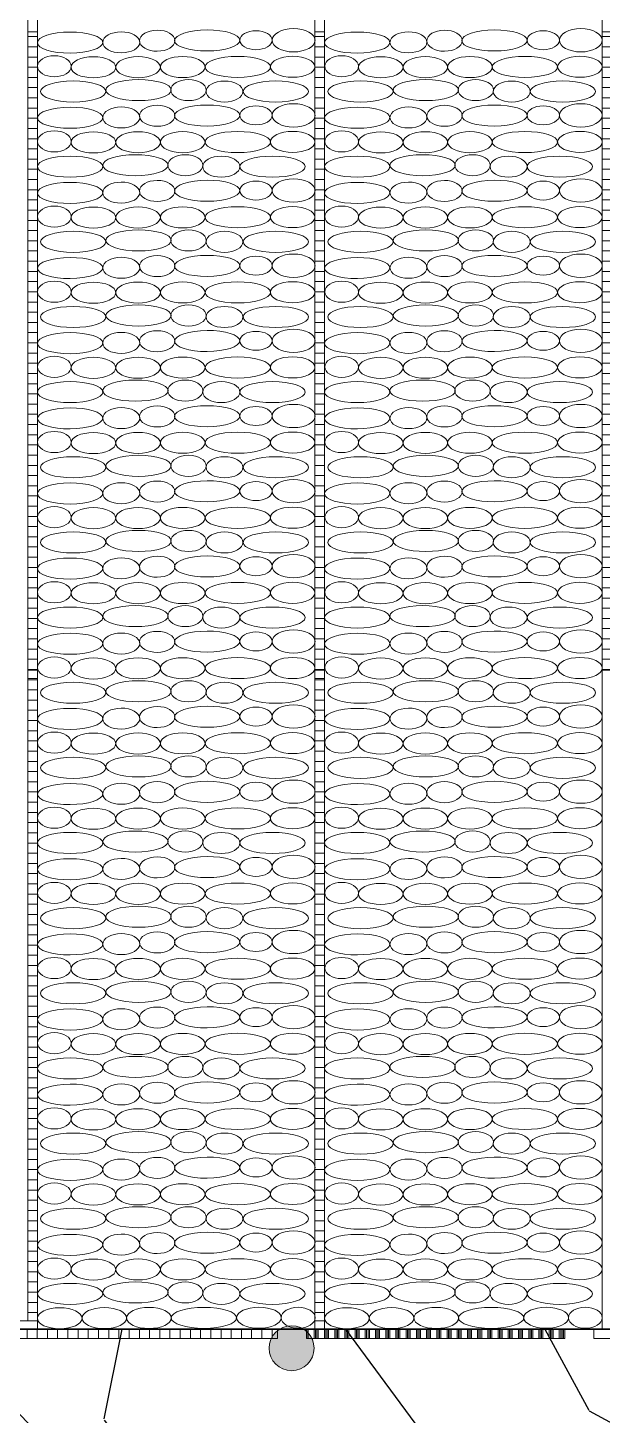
# Model space of a CAD drawing. Header units: inches. Extents: x 523 to 1492, y 69 to 539.
# Drawn here: x 619.28 to 622.85, y 434.66 to 443.29 of the extents above; entities that cross this region are included whole.
import ezdxf

# ---------------------------------------------------------------- set-up
doc = ezdxf.new("R2010")
doc.units = ezdxf.units.IN
doc.header["$MEASUREMENT"] = 0
pattern_1 = [(0, (26.79356, 0.01436), (1e-16, 0.3175), [])]
pattern_2 = [(0, (35.7254, 0.01436), (1e-16, 0.3175), [])]

# ---------------------------------------------------------------- blocks, each defined once
blk = doc.blocks.new('S - 140')
at = {"linetype": 'ByBlock', "lineweight": 15}
h = blk.add_hatch(color=7, dxfattribs=at)
edge = h.paths.add_edge_path()
edge.add_arc((1417, -1396.7), 70, 0, 360)
at = {"color": 7, "linetype": 'ByBlock', "lineweight": 15}
blk.add_circle((1417, -1396.7), 70, dxfattribs=at)
blk = doc.blocks.new('Бут.полосы')
at = {"linetype": 'ByBlock', "lineweight": 15}
h = blk.add_hatch(dxfattribs=at)
h.set_pattern_fill('ANSI31', color=22, scale=0.1, angle=315, style=0)
h.set_pattern_definition(pattern_1)
h.paths.add_polyline_path([(1982.056, -4735.691), (1981.756, -4735.691), (1981.756, -4755.546), (1982.056, -4755.546)])
h = blk.add_hatch(dxfattribs=at)
h.set_pattern_fill('ANSI31', color=22, scale=0.1, angle=315, style=0)
h.set_pattern_definition(pattern_2)
h.paths.add_polyline_path([(1990.988, -4735.691), (1990.688, -4735.691), (1990.688, -4755.546), (1990.988, -4755.546)])
h = blk.add_hatch(dxfattribs=at)
h.set_pattern_fill('ANSI31', color=22, scale=0.1, angle=315, style=0)
h.set_pattern_definition([(0, (44.6572, 0.01436), (1e-16, 0.3175), [])])
h.paths.add_polyline_path([(1999.92, -4735.691), (1999.62, -4735.691), (1999.62, -4755.546), (1999.92, -4755.546)])
h = blk.add_hatch(dxfattribs=at)
h.set_pattern_fill('ANSI31', color=22, scale=0.1, angle=315, style=0)
h.set_pattern_definition(pattern_1)
h.paths.add_polyline_path([(1982.056, -4755.806), (1981.756, -4755.806), (1981.756, -4775.784), (1982.056, -4775.784)])
h = blk.add_hatch(dxfattribs=at)
h.set_pattern_fill('ANSI31', color=22, scale=0.1, angle=315, style=0)
h.set_pattern_definition(pattern_2)
h.paths.add_polyline_path([(1990.988, -4755.806), (1990.688, -4755.806), (1990.688, -4775.784), (1990.988, -4775.784)])
h = blk.add_hatch(dxfattribs=at)
h.set_pattern_fill('ANSI31', color=22, scale=0.1, angle=45, style=0)
h.set_pattern_definition([(90, (26.79356, 0.01436), (-0.3175, 6e-17), [])])
h.paths.add_polyline_path([(1989.521, -4776.327), (1989.521, -4776.027), (1981.494, -4776.027), (1981.494, -4776.327)])
h = blk.add_hatch(dxfattribs=at)
h.set_pattern_fill('ANSI31', color=22, scale=0.1, angle=45, style=0)
h.set_pattern_definition([(90, (35.7254, 0.01436), (-0.3175, 6e-17), [])])
h.paths.add_polyline_path([(1998.453, -4776.327), (1998.453, -4776.027), (1990.426, -4776.027), (1990.426, -4776.327)])
h = blk.add_hatch(dxfattribs=at)
h.set_pattern_fill('ANSI31', color=22, scale=0.1, angle=45, style=0)
h.set_pattern_definition([(90, (44.6572, 0.01108), (-0.3175, 6e-17), [])])
h.paths.add_polyline_path([(1998.453, -4776.327), (1998.453, -4776.027), (1990.426, -4776.027), (1990.426, -4776.327)])
h = blk.add_hatch(dxfattribs=at)
h.set_pattern_fill('ANSI31', color=22, scale=0.1, angle=45, style=0)
h.set_pattern_definition([(90, (53.58904, 0.0078), (-0.3175, 6e-17), [])])
h.paths.add_polyline_path([(1998.453, -4776.327), (1998.453, -4776.027), (1990.426, -4776.027), (1990.426, -4776.327)])
h = blk.add_hatch(dxfattribs=at)
h.set_pattern_fill('ANSI31', color=22, scale=0.1, angle=45, style=0)
h.set_pattern_definition([(90, (62.52087, 0.01436), (-0.3175, 6e-17), [])])
h.paths.add_polyline_path([(1998.453, -4776.327), (1998.453, -4776.027), (1990.426, -4776.027), (1990.426, -4776.327)])
at = {"color": 7, "linetype": 'ByBlock', "lineweight": 15}
for points in [[(1973.124, -4775.784), (1981.756, -4775.784), (1981.756, -4691.934), (1973.124, -4691.934)], [(1982.056, -4776.027), (1990.688, -4776.027), (1990.688, -4691.934), (1982.056, -4691.934)], [(1990.988, -4776.027), (1999.62, -4776.027), (1999.62, -4691.934), (1990.988, -4691.934)]]:
    blk.add_lwpolyline(points, close=True, dxfattribs=at)
at = {"color": 22, "linetype": 'ByBlock', "lineweight": 15}
for points in [[(1982.056, -4735.691), (1981.756, -4735.691), (1981.756, -4755.546), (1982.056, -4755.546)], [(1990.988, -4735.691), (1990.688, -4735.691), (1990.688, -4755.546), (1990.988, -4755.546)], [(1999.92, -4735.691), (1999.62, -4735.691), (1999.62, -4755.546), (1999.92, -4755.546)], [(1982.056, -4755.806), (1981.756, -4755.806), (1981.756, -4775.784), (1982.056, -4775.784)], [(1990.988, -4755.806), (1990.688, -4755.806), (1990.688, -4775.784), (1990.988, -4775.784)], [(1989.521, -4776.327), (1989.521, -4776.027), (1981.494, -4776.027), (1981.494, -4776.327)], [(1998.453, -4776.327), (1998.453, -4776.027), (1990.426, -4776.027), (1990.426, -4776.327)], [(2007.385, -4776.327), (2007.385, -4776.027), (1999.358, -4776.027), (1999.358, -4776.327)]]:
    blk.add_lwpolyline(points, close=True, dxfattribs=at)
at = {"color": 253, "linetype": 'ByBlock', "lineweight": 15, "extrusion": (0, 0, -1)}
for centre, major_axis, ratio in [((1983.072, -4736.021), (-1.016, -0.005), 0.322367), ((1985.782, -4735.962), (-0.549, -0.003), 0.596748), ((1987.334, -4735.954), (-1.016, -0.005), 0.322367), ((1992.004, -4736.021), (-1.016, -0.005), 0.322367), ((1994.714, -4735.962), (-0.549, -0.003), 0.596748), ((1996.266, -4735.954), (-1.016, -0.005), 0.322367), ((1987.874, -4737.543), (-0.575, 0), 0.569135), ((1996.806, -4737.543), (-0.575, 0), 0.569135), ((1983.072, -4738.358), (-1.016, -0.005), 0.322367), ((1985.782, -4738.298), (-0.549, -0.003), 0.596748), ((1987.334, -4738.29), (-1.016, -0.005), 0.322367), ((1992.004, -4738.358), (-1.016, -0.005), 0.322367), ((1994.714, -4738.298), (-0.549, -0.003), 0.596748), ((1996.266, -4738.29), (-1.016, -0.005), 0.322367), ((1987.775, -4739.88), (-0.575, 0), 0.569135), ((1996.707, -4739.88), (-0.575, 0), 0.569135), ((1983.072, -4740.697), (-1.016, -0.005), 0.322367), ((1985.782, -4740.637), (-0.549, -0.003), 0.596748), ((1987.334, -4740.629), (-1.016, -0.005), 0.322367), ((1992.004, -4740.697), (-1.016, -0.005), 0.322367), ((1994.714, -4740.637), (-0.549, -0.003), 0.596748), ((1996.266, -4740.629), (-1.016, -0.005), 0.322367), ((1987.874, -4742.219), (-0.575, 0), 0.569135), ((1996.806, -4742.219), (-0.575, 0), 0.569135), ((1985.782, -4742.974), (-0.549, -0.003), 0.596748), ((1987.334, -4742.966), (-1.016, -0.005), 0.322367), ((1994.714, -4742.974), (-0.549, -0.003), 0.596748), ((1996.266, -4742.966), (-1.016, -0.005), 0.322367), ((1983.072, -4743.033), (-1.016, -0.005), 0.322367), ((1992.004, -4743.033), (-1.016, -0.005), 0.322367), ((1987.874, -4744.556), (-0.575, 0), 0.569135), ((1996.806, -4744.556), (-0.575, 0), 0.569135), ((1983.072, -4745.37), (-1.016, -0.005), 0.322367), ((1985.782, -4745.311), (-0.549, -0.003), 0.596748), ((1987.334, -4745.303), (-1.016, -0.005), 0.322367), ((1992.004, -4745.37), (-1.016, -0.005), 0.322367), ((1994.714, -4745.311), (-0.549, -0.003), 0.596748), ((1996.266, -4745.303), (-1.016, -0.005), 0.322367), ((1987.775, -4746.892), (-0.575, 0), 0.569135), ((1996.707, -4746.892), (-0.575, 0), 0.569135), ((1983.072, -4747.709), (-1.016, -0.005), 0.322367), ((1985.782, -4747.65), (-0.549, -0.003), 0.596748), ((1987.334, -4747.642), (-1.016, -0.005), 0.322367), ((1992.004, -4747.709), (-1.016, -0.005), 0.322367), ((1994.714, -4747.65), (-0.549, -0.003), 0.596748), ((1996.266, -4747.642), (-1.016, -0.005), 0.322367), ((1987.874, -4749.231), (-0.575, 0), 0.569135), ((1996.806, -4749.231), (-0.575, 0), 0.569135), ((1983.072, -4750.046), (-1.016, -0.005), 0.322367), ((1985.782, -4749.986), (-0.549, -0.003), 0.596748), ((1987.334, -4749.978), (-1.016, -0.005), 0.322367), ((1992.004, -4750.046), (-1.016, -0.005), 0.322367), ((1994.714, -4749.986), (-0.549, -0.003), 0.596748), ((1996.266, -4749.978), (-1.016, -0.005), 0.322367), ((1987.874, -4751.568), (-0.575, 0), 0.569135), ((1996.806, -4751.568), (-0.575, 0), 0.569135), ((1983.072, -4752.382), (-1.016, -0.005), 0.322367), ((1985.782, -4752.323), (-0.549, -0.003), 0.596748), ((1987.334, -4752.315), (-1.016, -0.005), 0.322367), ((1992.004, -4752.382), (-1.016, -0.005), 0.322367), ((1994.714, -4752.323), (-0.549, -0.003), 0.596748), ((1996.266, -4752.315), (-1.016, -0.005), 0.322367), ((1987.775, -4753.905), (-0.575, 0), 0.569135), ((1996.707, -4753.905), (-0.575, 0), 0.569135), ((1983.072, -4754.721), (-1.016, -0.005), 0.322367), ((1985.782, -4754.662), (-0.549, -0.003), 0.596748), ((1987.334, -4754.654), (-1.016, -0.005), 0.322367), ((1992.004, -4754.721), (-1.016, -0.005), 0.322367), ((1994.714, -4754.662), (-0.549, -0.003), 0.596748), ((1996.266, -4754.654), (-1.016, -0.005), 0.322367), ((1987.874, -4756.244), (-0.575, 0), 0.569135), ((1996.806, -4756.244), (-0.575, 0), 0.569135), ((1983.072, -4757.058), (-1.016, -0.005), 0.322367), ((1985.782, -4756.999), (-0.549, -0.003), 0.596748), ((1987.334, -4756.991), (-1.016, -0.005), 0.322367), ((1992.004, -4757.058), (-1.016, -0.005), 0.322367), ((1994.714, -4756.999), (-0.549, -0.003), 0.596748), ((1996.266, -4756.991), (-1.016, -0.005), 0.322367), ((1987.874, -4758.58), (-0.575, 0), 0.569135), ((1996.806, -4758.58), (-0.575, 0), 0.569135), ((1985.782, -4759.336), (-0.549, -0.003), 0.596748), ((1987.334, -4759.327), (-1.016, -0.005), 0.322367), ((1994.714, -4759.336), (-0.549, -0.003), 0.596748), ((1996.266, -4759.327), (-1.016, -0.005), 0.322367), ((1983.072, -4759.395), (-1.016, -0.005), 0.322367), ((1992.004, -4759.395), (-1.016, -0.005), 0.322367), ((1987.775, -4760.917), (-0.575, 0), 0.569135), ((1996.707, -4760.917), (-0.575, 0), 0.569135), ((1983.072, -4761.734), (-1.016, -0.005), 0.322367), ((1985.782, -4761.675), (-0.549, -0.003), 0.596748), ((1987.334, -4761.667), (-1.016, -0.005), 0.322367), ((1992.004, -4761.734), (-1.016, -0.005), 0.322367), ((1994.714, -4761.675), (-0.549, -0.003), 0.596748), ((1996.266, -4761.667), (-1.016, -0.005), 0.322367), ((1987.874, -4763.256), (-0.575, 0), 0.569135), ((1996.806, -4763.256), (-0.575, 0), 0.569135), ((1983.072, -4764.071), (-1.016, -0.005), 0.322367), ((1985.782, -4764.011), (-0.549, -0.003), 0.596748), ((1987.334, -4764.003), (-1.016, -0.005), 0.322367), ((1992.004, -4764.071), (-1.016, -0.005), 0.322367), ((1994.714, -4764.011), (-0.549, -0.003), 0.596748), ((1996.266, -4764.003), (-1.016, -0.005), 0.322367), ((1987.874, -4765.593), (-0.575, 0), 0.569135), ((1996.806, -4765.593), (-0.575, 0), 0.569135), ((1983.072, -4766.407), (-1.016, -0.005), 0.322367), ((1985.782, -4766.348), (-0.549, -0.003), 0.596748), ((1987.334, -4766.34), (-1.016, -0.005), 0.322367), ((1992.004, -4766.407), (-1.016, -0.005), 0.322367), ((1994.714, -4766.348), (-0.549, -0.003), 0.596748), ((1996.266, -4766.34), (-1.016, -0.005), 0.322367), ((1987.775, -4767.929), (-0.575, 0), 0.569135), ((1996.707, -4767.929), (-0.575, 0), 0.569135), ((1983.072, -4768.746), (-1.016, -0.005), 0.322367), ((1985.782, -4768.687), (-0.549, -0.003), 0.596748), ((1987.334, -4768.679), (-1.016, -0.005), 0.322367), ((1992.004, -4768.746), (-1.016, -0.005), 0.322367), ((1994.714, -4768.687), (-0.549, -0.003), 0.596748), ((1996.266, -4768.679), (-1.016, -0.005), 0.322367), ((1987.874, -4770.269), (-0.575, 0), 0.569135), ((1996.806, -4770.269), (-0.575, 0), 0.569135), ((1985.782, -4771.024), (-0.549, -0.003), 0.596748), ((1987.334, -4771.016), (-1.016, -0.005), 0.322367), ((1994.714, -4771.024), (-0.549, -0.003), 0.596748), ((1996.266, -4771.016), (-1.016, -0.005), 0.322367), ((1983.072, -4771.083), (-1.016, -0.005), 0.322367), ((1992.004, -4771.083), (-1.016, -0.005), 0.322367), ((1987.874, -4772.605), (-0.575, 0), 0.569135), ((1996.806, -4772.605), (-0.575, 0), 0.569135), ((1983.072, -4773.42), (-1.016, -0.005), 0.322367), ((1985.782, -4773.36), (-0.549, -0.003), 0.596748), ((1987.334, -4773.352), (-1.016, -0.005), 0.322367), ((1992.004, -4773.42), (-1.016, -0.005), 0.322367), ((1994.714, -4773.36), (-0.549, -0.003), 0.596748), ((1996.266, -4773.352), (-1.016, -0.005), 0.322367), ((1987.775, -4774.942), (-0.575, 0), 0.569135), ((1996.707, -4774.942), (-0.575, 0), 0.569135)]:
    blk.add_ellipse(centre, major_axis=major_axis, ratio=ratio, dxfattribs=at)
at = {"color": 253, "linetype": 'ByBlock', "lineweight": 15}
for centre, major_axis, ratio in [((1984.664, -4736.013), (0.575, 0.003), 0.569135), ((1988.853, -4735.948), (-0.502, 0), 0.586261), ((1990.022, -4735.948), (-0.667, 0), 0.543772), ((1993.595, -4736.013), (0.575, 0.003), 0.569135), ((1997.784, -4735.948), (-0.502, 0), 0.586261), ((1998.953, -4735.948), (-0.667, 0), 0.543772), ((1982.584, -4736.757), (-0.525, 0), 0.625314), ((1983.799, -4736.789), (0.694, 0), 0.47197), ((1985.187, -4736.785), (0.694, 0), 0.47197), ((1986.575, -4736.781), (0.694, 0), 0.47197), ((1988.285, -4736.778), (1.016, 0), 0.322367), ((1989.994, -4736.774), (0.694, 0), 0.47197), ((1991.516, -4736.757), (-0.525, 0), 0.625314), ((1992.731, -4736.789), (0.694, 0), 0.47197), ((1994.119, -4736.785), (0.694, 0), 0.47197), ((1995.507, -4736.781), (0.694, 0), 0.47197), ((1997.216, -4736.778), (1.016, 0), 0.322367), ((1998.926, -4736.774), (0.694, 0), 0.47197), ((1983.171, -4737.543), (1.016, 0), 0.322367), ((1985.203, -4737.498), (1.016, 0), 0.322367), ((1986.755, -4737.498), (0.549, 0), 0.596748), ((1989.466, -4737.543), (1.016, 0), 0.322367), ((1992.103, -4737.543), (1.016, 0), 0.322367), ((1994.135, -4737.498), (1.016, 0), 0.322367), ((1995.687, -4737.498), (0.549, 0), 0.596748), ((1998.397, -4737.543), (1.016, 0), 0.322367), ((1984.664, -4738.349), (0.575, 0.003), 0.569135), ((1988.853, -4738.284), (-0.502, 0), 0.586261), ((1990.022, -4738.284), (-0.667, 0), 0.543772), ((1993.595, -4738.349), (0.575, 0.003), 0.569135), ((1997.784, -4738.284), (-0.502, 0), 0.586261), ((1998.953, -4738.284), (-0.667, 0), 0.543772), ((1982.584, -4739.094), (-0.525, 0), 0.625314), ((1991.516, -4739.094), (-0.525, 0), 0.625314), ((1983.799, -4739.125), (0.694, 0), 0.47197), ((1985.187, -4739.121), (0.694, 0), 0.47197), ((1986.575, -4739.118), (0.694, 0), 0.47197), ((1988.285, -4739.114), (1.016, 0), 0.322367), ((1989.994, -4739.111), (0.694, 0), 0.47197), ((1992.731, -4739.125), (0.694, 0), 0.47197), ((1994.119, -4739.121), (0.694, 0), 0.47197), ((1995.507, -4739.118), (0.694, 0), 0.47197), ((1997.216, -4739.114), (1.016, 0), 0.322367), ((1998.926, -4739.111), (0.694, 0), 0.47197), ((1983.072, -4739.88), (1.016, 0), 0.322367), ((1985.104, -4739.835), (1.016, 0), 0.322367), ((1986.656, -4739.835), (0.549, 0), 0.596748), ((1989.367, -4739.88), (1.016, 0), 0.322367), ((1992.004, -4739.88), (1.016, 0), 0.322367), ((1994.036, -4739.835), (1.016, 0), 0.322367), ((1995.588, -4739.835), (0.549, 0), 0.596748), ((1998.299, -4739.88), (1.016, 0), 0.322367), ((1984.664, -4740.688), (0.575, 0.003), 0.569135), ((1988.853, -4740.623), (-0.502, 0), 0.586261), ((1990.022, -4740.623), (-0.667, 0), 0.543772), ((1993.595, -4740.688), (0.575, 0.003), 0.569135), ((1997.784, -4740.623), (-0.502, 0), 0.586261), ((1998.953, -4740.623), (-0.667, 0), 0.543772), ((1982.584, -4741.433), (-0.525, 0), 0.625314), ((1983.799, -4741.464), (0.694, 0), 0.47197), ((1985.187, -4741.461), (0.694, 0), 0.47197), ((1986.575, -4741.457), (0.694, 0), 0.47197), ((1988.285, -4741.454), (1.016, 0), 0.322367), ((1989.994, -4741.45), (0.694, 0), 0.47197), ((1991.516, -4741.433), (-0.525, 0), 0.625314), ((1992.731, -4741.464), (0.694, 0), 0.47197), ((1994.119, -4741.461), (0.694, 0), 0.47197), ((1995.507, -4741.457), (0.694, 0), 0.47197), ((1997.216, -4741.454), (1.016, 0), 0.322367), ((1998.926, -4741.45), (0.694, 0), 0.47197), ((1983.171, -4742.219), (1.016, 0), 0.322367), ((1985.203, -4742.174), (1.016, 0), 0.322367), ((1986.755, -4742.174), (0.549, 0), 0.596748), ((1989.466, -4742.219), (1.016, 0), 0.322367), ((1992.103, -4742.219), (1.016, 0), 0.322367), ((1994.135, -4742.174), (1.016, 0), 0.322367), ((1995.687, -4742.174), (0.549, 0), 0.596748), ((1998.397, -4742.219), (1.016, 0), 0.322367), ((1990.022, -4742.96), (-0.667, 0), 0.543772), ((1998.953, -4742.96), (-0.667, 0), 0.543772), ((1984.664, -4743.025), (0.575, 0.003), 0.569135), ((1988.853, -4742.96), (-0.502, 0), 0.586261), ((1993.595, -4743.025), (0.575, 0.003), 0.569135), ((1997.784, -4742.96), (-0.502, 0), 0.586261), ((1982.584, -4743.77), (-0.525, 0), 0.625314), ((1983.799, -4743.801), (0.694, 0), 0.47197), ((1985.187, -4743.797), (0.694, 0), 0.47197), ((1986.575, -4743.793), (0.694, 0), 0.47197), ((1988.285, -4743.79), (1.016, 0), 0.322367), ((1989.994, -4743.787), (0.694, 0), 0.47197), ((1991.516, -4743.77), (-0.525, 0), 0.625314), ((1992.731, -4743.801), (0.694, 0), 0.47197), ((1994.119, -4743.797), (0.694, 0), 0.47197), ((1995.507, -4743.793), (0.694, 0), 0.47197), ((1997.216, -4743.79), (1.016, 0), 0.322367), ((1998.926, -4743.787), (0.694, 0), 0.47197), ((1983.171, -4744.556), (1.016, 0), 0.322367), ((1985.203, -4744.51), (1.016, 0), 0.322367), ((1986.755, -4744.51), (0.549, 0), 0.596748), ((1989.466, -4744.556), (1.016, 0), 0.322367), ((1992.103, -4744.556), (1.016, 0), 0.322367), ((1994.135, -4744.51), (1.016, 0), 0.322367), ((1995.687, -4744.51), (0.549, 0), 0.596748), ((1998.397, -4744.556), (1.016, 0), 0.322367), ((1984.664, -4745.362), (0.575, 0.003), 0.569135), ((1988.853, -4745.297), (-0.502, 0), 0.586261), ((1990.022, -4745.297), (-0.667, 0), 0.543772), ((1993.595, -4745.362), (0.575, 0.003), 0.569135), ((1997.784, -4745.297), (-0.502, 0), 0.586261), ((1998.953, -4745.297), (-0.667, 0), 0.543772), ((1982.584, -4746.107), (-0.525, 0), 0.625314), ((1983.799, -4746.138), (0.694, 0), 0.47197), ((1985.187, -4746.134), (0.694, 0), 0.47197), ((1986.575, -4746.13), (0.694, 0), 0.47197), ((1988.285, -4746.127), (1.016, 0), 0.322367), ((1989.994, -4746.123), (0.694, 0), 0.47197), ((1991.516, -4746.107), (-0.525, 0), 0.625314), ((1992.731, -4746.138), (0.694, 0), 0.47197), ((1994.119, -4746.134), (0.694, 0), 0.47197), ((1995.507, -4746.13), (0.694, 0), 0.47197), ((1997.216, -4746.127), (1.016, 0), 0.322367), ((1998.926, -4746.123), (0.694, 0), 0.47197), ((1985.104, -4746.847), (1.016, 0), 0.322367), ((1986.656, -4746.847), (0.549, 0), 0.596748), ((1994.036, -4746.847), (1.016, 0), 0.322367), ((1995.588, -4746.847), (0.549, 0), 0.596748), ((1983.072, -4746.892), (1.016, 0), 0.322367), ((1989.367, -4746.892), (1.016, 0), 0.322367), ((1992.004, -4746.892), (1.016, 0), 0.322367), ((1998.299, -4746.892), (1.016, 0), 0.322367), ((1984.664, -4747.701), (0.575, 0.003), 0.569135), ((1988.853, -4747.636), (-0.502, 0), 0.586261), ((1990.022, -4747.636), (-0.667, 0), 0.543772), ((1993.595, -4747.701), (0.575, 0.003), 0.569135), ((1997.784, -4747.636), (-0.502, 0), 0.586261), ((1998.953, -4747.636), (-0.667, 0), 0.543772), ((1982.584, -4748.446), (-0.525, 0), 0.625314), ((1983.799, -4748.477), (0.694, 0), 0.47197), ((1985.187, -4748.473), (0.694, 0), 0.47197), ((1986.575, -4748.469), (0.694, 0), 0.47197), ((1988.285, -4748.466), (1.016, 0), 0.322367), ((1989.994, -4748.462), (0.694, 0), 0.47197), ((1991.516, -4748.446), (-0.525, 0), 0.625314), ((1992.731, -4748.477), (0.694, 0), 0.47197), ((1994.119, -4748.473), (0.694, 0), 0.47197), ((1995.507, -4748.469), (0.694, 0), 0.47197), ((1997.216, -4748.466), (1.016, 0), 0.322367), ((1998.926, -4748.462), (0.694, 0), 0.47197), ((1983.171, -4749.231), (1.016, 0), 0.322367), ((1985.203, -4749.186), (1.016, 0), 0.322367), ((1986.755, -4749.186), (0.549, 0), 0.596748), ((1989.466, -4749.231), (1.016, 0), 0.322367), ((1992.103, -4749.231), (1.016, 0), 0.322367), ((1994.135, -4749.186), (1.016, 0), 0.322367), ((1995.687, -4749.186), (0.549, 0), 0.596748), ((1998.397, -4749.231), (1.016, 0), 0.322367), ((1984.664, -4750.037), (0.575, 0.003), 0.569135), ((1988.853, -4749.972), (-0.502, 0), 0.586261), ((1990.022, -4749.972), (-0.667, 0), 0.543772), ((1993.595, -4750.037), (0.575, 0.003), 0.569135), ((1997.784, -4749.972), (-0.502, 0), 0.586261), ((1998.953, -4749.972), (-0.667, 0), 0.543772), ((1982.584, -4750.782), (-0.525, 0), 0.625314), ((1983.799, -4750.813), (0.694, 0), 0.47197), ((1985.187, -4750.81), (0.694, 0), 0.47197), ((1986.575, -4750.806), (0.694, 0), 0.47197), ((1988.285, -4750.803), (1.016, 0), 0.322367), ((1989.994, -4750.799), (0.694, 0), 0.47197), ((1991.516, -4750.782), (-0.525, 0), 0.625314), ((1992.731, -4750.813), (0.694, 0), 0.47197), ((1994.119, -4750.81), (0.694, 0), 0.47197), ((1995.507, -4750.806), (0.694, 0), 0.47197), ((1997.216, -4750.803), (1.016, 0), 0.322367), ((1998.926, -4750.799), (0.694, 0), 0.47197), ((1983.171, -4751.568), (1.016, 0), 0.322367), ((1985.203, -4751.523), (1.016, 0), 0.322367), ((1986.755, -4751.523), (0.549, 0), 0.596748), ((1989.466, -4751.568), (1.016, 0), 0.322367), ((1992.103, -4751.568), (1.016, 0), 0.322367), ((1994.135, -4751.523), (1.016, 0), 0.322367), ((1995.687, -4751.523), (0.549, 0), 0.596748), ((1998.397, -4751.568), (1.016, 0), 0.322367), ((1984.664, -4752.374), (0.575, 0.003), 0.569135), ((1988.853, -4752.309), (-0.502, 0), 0.586261), ((1990.022, -4752.309), (-0.667, 0), 0.543772), ((1993.595, -4752.374), (0.575, 0.003), 0.569135), ((1997.784, -4752.309), (-0.502, 0), 0.586261), ((1998.953, -4752.309), (-0.667, 0), 0.543772), ((1982.584, -4753.119), (-0.525, 0), 0.625314), ((1983.799, -4753.15), (0.694, 0), 0.47197), ((1985.187, -4753.146), (0.694, 0), 0.47197), ((1986.575, -4753.142), (0.694, 0), 0.47197), ((1988.285, -4753.139), (1.016, 0), 0.322367), ((1989.994, -4753.136), (0.694, 0), 0.47197), ((1991.516, -4753.119), (-0.525, 0), 0.625314), ((1992.731, -4753.15), (0.694, 0), 0.47197), ((1994.119, -4753.146), (0.694, 0), 0.47197), ((1995.507, -4753.142), (0.694, 0), 0.47197), ((1997.216, -4753.139), (1.016, 0), 0.322367), ((1998.926, -4753.136), (0.694, 0), 0.47197), ((1983.072, -4753.905), (1.016, 0), 0.322367), ((1985.104, -4753.859), (1.016, 0), 0.322367), ((1986.656, -4753.859), (0.549, 0), 0.596748), ((1989.367, -4753.905), (1.016, 0), 0.322367), ((1992.004, -4753.905), (1.016, 0), 0.322367), ((1994.036, -4753.859), (1.016, 0), 0.322367), ((1995.588, -4753.859), (0.549, 0), 0.596748), ((1998.299, -4753.905), (1.016, 0), 0.322367), ((1990.022, -4754.648), (-0.667, 0), 0.543772), ((1998.953, -4754.648), (-0.667, 0), 0.543772), ((1984.664, -4754.713), (0.575, 0.003), 0.569135), ((1988.853, -4754.648), (-0.502, 0), 0.586261), ((1993.595, -4754.713), (0.575, 0.003), 0.569135), ((1997.784, -4754.648), (-0.502, 0), 0.586261), ((1982.584, -4755.458), (-0.525, 0), 0.625314), ((1983.799, -4755.489), (0.694, 0), 0.47197), ((1985.187, -4755.485), (0.694, 0), 0.47197), ((1986.575, -4755.482), (0.694, 0), 0.47197), ((1988.285, -4755.478), (1.016, 0), 0.322367), ((1989.994, -4755.475), (0.694, 0), 0.47197), ((1991.516, -4755.458), (-0.525, 0), 0.625314), ((1992.731, -4755.489), (0.694, 0), 0.47197), ((1994.119, -4755.485), (0.694, 0), 0.47197), ((1995.507, -4755.482), (0.694, 0), 0.47197), ((1997.216, -4755.478), (1.016, 0), 0.322367), ((1998.926, -4755.475), (0.694, 0), 0.47197), ((1983.171, -4756.244), (1.016, 0), 0.322367), ((1985.203, -4756.199), (1.016, 0), 0.322367), ((1986.755, -4756.199), (0.549, 0), 0.596748), ((1989.466, -4756.244), (1.016, 0), 0.322367), ((1992.103, -4756.244), (1.016, 0), 0.322367), ((1994.135, -4756.199), (1.016, 0), 0.322367), ((1995.687, -4756.199), (0.549, 0), 0.596748), ((1998.397, -4756.244), (1.016, 0), 0.322367), ((1984.664, -4757.05), (0.575, 0.003), 0.569135), ((1988.853, -4756.985), (-0.502, 0), 0.586261), ((1990.022, -4756.985), (-0.667, 0), 0.543772), ((1993.595, -4757.05), (0.575, 0.003), 0.569135), ((1997.784, -4756.985), (-0.502, 0), 0.586261), ((1998.953, -4756.985), (-0.667, 0), 0.543772), ((1982.584, -4757.795), (-0.525, 0), 0.625314), ((1983.799, -4757.826), (0.694, 0), 0.47197), ((1985.187, -4757.822), (0.694, 0), 0.47197), ((1986.575, -4757.818), (0.694, 0), 0.47197), ((1988.285, -4757.815), (1.016, 0), 0.322367), ((1989.994, -4757.811), (0.694, 0), 0.47197), ((1991.516, -4757.795), (-0.525, 0), 0.625314), ((1992.731, -4757.826), (0.694, 0), 0.47197), ((1994.119, -4757.822), (0.694, 0), 0.47197), ((1995.507, -4757.818), (0.694, 0), 0.47197), ((1997.216, -4757.815), (1.016, 0), 0.322367), ((1998.926, -4757.811), (0.694, 0), 0.47197), ((1983.171, -4758.58), (1.016, 0), 0.322367), ((1985.203, -4758.535), (1.016, 0), 0.322367), ((1986.755, -4758.535), (0.549, 0), 0.596748), ((1989.466, -4758.58), (1.016, 0), 0.322367), ((1992.103, -4758.58), (1.016, 0), 0.322367), ((1994.135, -4758.535), (1.016, 0), 0.322367), ((1995.687, -4758.535), (0.549, 0), 0.596748), ((1998.397, -4758.58), (1.016, 0), 0.322367), ((1988.853, -4759.321), (-0.502, 0), 0.586261), ((1990.022, -4759.321), (-0.667, 0), 0.543772), ((1997.784, -4759.321), (-0.502, 0), 0.586261), ((1998.953, -4759.321), (-0.667, 0), 0.543772), ((1984.664, -4759.387), (0.575, 0.003), 0.569135), ((1993.595, -4759.387), (0.575, 0.003), 0.569135), ((1982.584, -4760.131), (-0.525, 0), 0.625314), ((1983.799, -4760.162), (0.694, 0), 0.47197), ((1985.187, -4760.159), (0.694, 0), 0.47197), ((1986.575, -4760.155), (0.694, 0), 0.47197), ((1988.285, -4760.152), (1.016, 0), 0.322367), ((1989.994, -4760.148), (0.694, 0), 0.47197), ((1991.516, -4760.131), (-0.525, 0), 0.625314), ((1992.731, -4760.162), (0.694, 0), 0.47197), ((1994.119, -4760.159), (0.694, 0), 0.47197), ((1995.507, -4760.155), (0.694, 0), 0.47197), ((1997.216, -4760.152), (1.016, 0), 0.322367), ((1998.926, -4760.148), (0.694, 0), 0.47197), ((1983.072, -4760.917), (1.016, 0), 0.322367), ((1985.104, -4760.872), (1.016, 0), 0.322367), ((1986.656, -4760.872), (0.549, 0), 0.596748), ((1989.367, -4760.917), (1.016, 0), 0.322367), ((1992.004, -4760.917), (1.016, 0), 0.322367), ((1994.036, -4760.872), (1.016, 0), 0.322367), ((1995.588, -4760.872), (0.549, 0), 0.596748), ((1998.299, -4760.917), (1.016, 0), 0.322367), ((1984.664, -4761.726), (0.575, 0.003), 0.569135), ((1988.853, -4761.661), (-0.502, 0), 0.586261), ((1990.022, -4761.661), (-0.667, 0), 0.543772), ((1993.595, -4761.726), (0.575, 0.003), 0.569135), ((1997.784, -4761.661), (-0.502, 0), 0.586261), ((1998.953, -4761.661), (-0.667, 0), 0.543772), ((1982.584, -4762.47), (-0.525, 0), 0.625314), ((1983.799, -4762.502), (0.694, 0), 0.47197), ((1985.187, -4762.498), (0.694, 0), 0.47197), ((1986.575, -4762.494), (0.694, 0), 0.47197), ((1988.285, -4762.491), (1.016, 0), 0.322367), ((1989.994, -4762.487), (0.694, 0), 0.47197), ((1991.516, -4762.47), (-0.525, 0), 0.625314), ((1992.731, -4762.502), (0.694, 0), 0.47197), ((1994.119, -4762.498), (0.694, 0), 0.47197), ((1995.507, -4762.494), (0.694, 0), 0.47197), ((1997.216, -4762.491), (1.016, 0), 0.322367), ((1998.926, -4762.487), (0.694, 0), 0.47197), ((1983.171, -4763.256), (1.016, 0), 0.322367), ((1985.203, -4763.211), (1.016, 0), 0.322367), ((1986.755, -4763.211), (0.549, 0), 0.596748), ((1989.466, -4763.256), (1.016, 0), 0.322367), ((1992.103, -4763.256), (1.016, 0), 0.322367), ((1994.135, -4763.211), (1.016, 0), 0.322367), ((1995.687, -4763.211), (0.549, 0), 0.596748), ((1998.397, -4763.256), (1.016, 0), 0.322367), ((1984.664, -4764.062), (0.575, 0.003), 0.569135), ((1988.853, -4763.997), (-0.502, 0), 0.586261), ((1990.022, -4763.997), (-0.667, 0), 0.543772), ((1993.595, -4764.062), (0.575, 0.003), 0.569135), ((1997.784, -4763.997), (-0.502, 0), 0.586261), ((1998.953, -4763.997), (-0.667, 0), 0.543772), ((1982.584, -4764.807), (-0.525, 0), 0.625314), ((1983.799, -4764.838), (0.694, 0), 0.47197), ((1985.187, -4764.834), (0.694, 0), 0.47197), ((1986.575, -4764.831), (0.694, 0), 0.47197), ((1988.285, -4764.828), (1.016, 0), 0.322367), ((1989.994, -4764.824), (0.694, 0), 0.47197), ((1991.516, -4764.807), (-0.525, 0), 0.625314), ((1992.731, -4764.838), (0.694, 0), 0.47197), ((1994.119, -4764.834), (0.694, 0), 0.47197), ((1995.507, -4764.831), (0.694, 0), 0.47197), ((1997.216, -4764.828), (1.016, 0), 0.322367), ((1998.926, -4764.824), (0.694, 0), 0.47197), ((1983.171, -4765.593), (1.016, 0), 0.322367), ((1985.203, -4765.548), (1.016, 0), 0.322367), ((1986.755, -4765.548), (0.549, 0), 0.596748), ((1989.466, -4765.593), (1.016, 0), 0.322367), ((1992.103, -4765.593), (1.016, 0), 0.322367), ((1994.135, -4765.548), (1.016, 0), 0.322367), ((1995.687, -4765.548), (0.549, 0), 0.596748), ((1998.397, -4765.593), (1.016, 0), 0.322367), ((1984.664, -4766.399), (0.575, 0.003), 0.569135), ((1988.853, -4766.334), (-0.502, 0), 0.586261), ((1990.022, -4766.334), (-0.667, 0), 0.543772), ((1993.595, -4766.399), (0.575, 0.003), 0.569135), ((1997.784, -4766.334), (-0.502, 0), 0.586261), ((1998.953, -4766.334), (-0.667, 0), 0.543772), ((1982.584, -4767.144), (-0.525, 0), 0.625314), ((1991.516, -4767.144), (-0.525, 0), 0.625314), ((1983.799, -4767.175), (0.694, 0), 0.47197), ((1985.187, -4767.171), (0.694, 0), 0.47197), ((1986.575, -4767.167), (0.694, 0), 0.47197), ((1988.285, -4767.164), (1.016, 0), 0.322367), ((1989.994, -4767.161), (0.694, 0), 0.47197), ((1992.731, -4767.175), (0.694, 0), 0.47197), ((1994.119, -4767.171), (0.694, 0), 0.47197), ((1995.507, -4767.167), (0.694, 0), 0.47197), ((1997.216, -4767.164), (1.016, 0), 0.322367), ((1998.926, -4767.161), (0.694, 0), 0.47197), ((1983.072, -4767.929), (1.016, 0), 0.322367), ((1985.104, -4767.884), (1.016, 0), 0.322367), ((1986.656, -4767.884), (0.549, 0), 0.596748), ((1989.367, -4767.929), (1.016, 0), 0.322367), ((1992.004, -4767.929), (1.016, 0), 0.322367), ((1994.036, -4767.884), (1.016, 0), 0.322367), ((1995.588, -4767.884), (0.549, 0), 0.596748), ((1998.299, -4767.929), (1.016, 0), 0.322367), ((1984.664, -4768.738), (0.575, 0.003), 0.569135), ((1988.853, -4768.673), (-0.502, 0), 0.586261), ((1990.022, -4768.673), (-0.667, 0), 0.543772), ((1993.595, -4768.738), (0.575, 0.003), 0.569135), ((1997.784, -4768.673), (-0.502, 0), 0.586261), ((1998.953, -4768.673), (-0.667, 0), 0.543772), ((1982.584, -4769.483), (-0.525, 0), 0.625314), ((1983.799, -4769.514), (0.694, 0), 0.47197), ((1985.187, -4769.51), (0.694, 0), 0.47197), ((1986.575, -4769.506), (0.694, 0), 0.47197), ((1988.285, -4769.503), (1.016, 0), 0.322367), ((1989.994, -4769.5), (0.694, 0), 0.47197), ((1991.516, -4769.483), (-0.525, 0), 0.625314), ((1992.731, -4769.514), (0.694, 0), 0.47197), ((1994.119, -4769.51), (0.694, 0), 0.47197), ((1995.507, -4769.506), (0.694, 0), 0.47197), ((1997.216, -4769.503), (1.016, 0), 0.322367), ((1998.926, -4769.5), (0.694, 0), 0.47197), ((1983.171, -4770.269), (1.016, 0), 0.322367), ((1985.203, -4770.223), (1.016, 0), 0.322367), ((1986.755, -4770.223), (0.549, 0), 0.596748), ((1989.466, -4770.269), (1.016, 0), 0.322367), ((1992.103, -4770.269), (1.016, 0), 0.322367), ((1994.135, -4770.223), (1.016, 0), 0.322367), ((1995.687, -4770.223), (0.549, 0), 0.596748), ((1998.397, -4770.269), (1.016, 0), 0.322367), ((1990.022, -4771.01), (-0.667, 0), 0.543772), ((1998.953, -4771.01), (-0.667, 0), 0.543772), ((1984.664, -4771.075), (0.575, 0.003), 0.569135), ((1988.853, -4771.01), (-0.502, 0), 0.586261), ((1993.595, -4771.075), (0.575, 0.003), 0.569135), ((1997.784, -4771.01), (-0.502, 0), 0.586261), ((1982.584, -4771.82), (-0.525, 0), 0.625314), ((1983.799, -4771.851), (0.694, 0), 0.47197), ((1985.187, -4771.847), (0.694, 0), 0.47197), ((1986.575, -4771.843), (0.694, 0), 0.47197), ((1988.285, -4771.84), (1.016, 0), 0.322367), ((1989.994, -4771.836), (0.694, 0), 0.47197), ((1991.516, -4771.82), (-0.525, 0), 0.625314), ((1992.731, -4771.851), (0.694, 0), 0.47197), ((1994.119, -4771.847), (0.694, 0), 0.47197), ((1995.507, -4771.843), (0.694, 0), 0.47197), ((1997.216, -4771.84), (1.016, 0), 0.322367), ((1998.926, -4771.836), (0.694, 0), 0.47197), ((1983.171, -4772.605), (1.016, 0), 0.322367), ((1985.203, -4772.56), (1.016, 0), 0.322367), ((1986.755, -4772.56), (0.549, 0), 0.596748), ((1989.466, -4772.605), (1.016, 0), 0.322367), ((1992.103, -4772.605), (1.016, 0), 0.322367), ((1994.135, -4772.56), (1.016, 0), 0.322367), ((1995.687, -4772.56), (0.549, 0), 0.596748), ((1998.397, -4772.605), (1.016, 0), 0.322367), ((1984.664, -4773.411), (0.575, 0.003), 0.569135), ((1988.853, -4773.346), (-0.502, 0), 0.586261), ((1990.022, -4773.346), (-0.667, 0), 0.543772), ((1993.595, -4773.411), (0.575, 0.003), 0.569135), ((1997.784, -4773.346), (-0.502, 0), 0.586261), ((1998.953, -4773.346), (-0.667, 0), 0.543772), ((1982.584, -4774.156), (-0.525, 0), 0.625314), ((1983.799, -4774.187), (0.694, 0), 0.47197), ((1985.187, -4774.183), (0.694, 0), 0.47197), ((1986.575, -4774.18), (0.694, 0), 0.47197), ((1988.285, -4774.177), (1.016, 0), 0.322367), ((1989.994, -4774.173), (0.694, 0), 0.47197), ((1991.516, -4774.156), (-0.525, 0), 0.625314), ((1992.731, -4774.187), (0.694, 0), 0.47197), ((1994.119, -4774.183), (0.694, 0), 0.47197), ((1995.507, -4774.18), (0.694, 0), 0.47197), ((1997.216, -4774.177), (1.016, 0), 0.322367), ((1998.926, -4774.173), (0.694, 0), 0.47197), ((1985.104, -4774.897), (1.016, 0), 0.322367), ((1986.656, -4774.897), (0.549, 0), 0.596748), ((1994.036, -4774.897), (1.016, 0), 0.322367), ((1995.588, -4774.897), (0.549, 0), 0.596748), ((1983.072, -4774.942), (1.016, 0), 0.322367), ((1989.367, -4774.942), (1.016, 0), 0.322367), ((1992.004, -4774.942), (1.016, 0), 0.322367), ((1998.299, -4774.942), (1.016, 0), 0.322367), ((1982.75, -4775.7), (0.694, 0), 0.47197), ((1984.138, -4775.696), (0.694, 0), 0.47197), ((1985.526, -4775.692), (0.694, 0), 0.47197), ((1987.236, -4775.689), (1.016, 0), 0.322367), ((1988.945, -4775.685), (0.694, 0), 0.47197), ((1990.164, -4775.685), (-0.525, 0), 0.625314), ((1991.682, -4775.7), (0.694, 0), 0.47197), ((1993.07, -4775.696), (0.694, 0), 0.47197), ((1994.458, -4775.692), (0.694, 0), 0.47197), ((1996.167, -4775.689), (1.016, 0), 0.322367), ((1997.877, -4775.685), (0.694, 0), 0.47197), ((1999.096, -4775.685), (-0.525, 0), 0.625314)]:
    blk.add_ellipse(centre, major_axis=major_axis, ratio=ratio, dxfattribs=at)
at = {"color": 7, "linetype": 'ByBlock', "lineweight": 15, "xscale": 0.009999999999990905, "yscale": 0.009999999999990905, "zscale": 0.009999999999990905}
blk.add_blockref('S - 140', (1975.791, -4762.666), dxfattribs=at)

msp = doc.modelspace()

# ---------------------------------------------------------------- hatches: boundary and pattern name
h = msp.add_hatch()
h.set_pattern_fill('GRAVEL', color=256, scale=7, angle=315)
h.set_pattern_definition([(183.01279, (8.51357, 1.38593), (-84.14570696, -4.94974747), [0.94175, -93.233616]), (139.96974, (7.5731, 1.33643), (64.34671709, -54.44722215), [1.616076, -159.991473]), (87.51045, (6.33568, 2.3759), (-4.94974747, -103.94469683), [1.139516, -112.81223]), (222.27369, (3.16784, 3.06884), (103.94469683, 94.0452019), [1.471666, -145.694906]), (247.833654, (2.0789, 2.0789), (34.64823228, 84.14570696), [1.443085, -142.86561]), (312.27369, (1.53442, 0.74246), (-94.0452019, 103.94469683), [1.471666, -145.694906]), (352.69424, (2.52437, -0.34648), (-113.84419177, 14.849242405), [1.946203, -192.67394]), (27.25533, (4.45477, -0.59397), (143.54267658, 74.246212025), [1.837416, -181.90425]), (76.429566, (6.0882, 0.2475), (24.74873734, 103.94469683), [1.47665, -146.18851]), (130.23636, (6.4347, 1.6829), (49.4974747, -59.3969696), [1.685824, -82.60534]), (177.397438, (5.34573, 2.96985), (-113.84419177, 4.94974747), [2.180136, -215.833625]), (93.81407, (8.0186, -1.8809), (-4.94974747, 64.3467171), [0.744107, -73.666914]), (126.469234, (7.9691, -1.13844), (54.44722215, -74.24621202), [1.41566, -140.15058]), (180, (7.1276, -1e-15), (-4.949747, -4.949747), [0.98995, -8.90955]), (158.19859, (7.3751, 0.94045), (34.6482323, -14.8492424), [0.533106, -52.777306]), (246.8014, (6.8801, 1.1384), (9.899495, 19.7989899), [0.75392, -36.94223]), (345.96376, (6.5832, 0.4455), (24.7487373, -4.9497475), [1.224503, -39.59216]), (116.56505, (7.771, 0.1485), (4.9497475, -14.8492424), [0.88544, -21.250507]), (331.38954, (4.0093, 4.0093), (64.34671709, -34.64823228), [1.2404, -122.799916]), (25.346176, (5.09824, 3.41533), (-74.24621202, -34.64823228), [1.040627, -103.021854]), (248.19859, (8.76105, 1.1384), (14.8492424, 34.6482323), [1.066205, -52.244207]), (298.61046, (8.36507, 0.1485), (-34.64823228, 64.34671709), [1.2404, -122.799916]), (294.44395, (0.94045, 0.94045), (-14.8492424, 34.6482323), [1.19616, -58.611866]), (249.77514, (1.43543, -0.1485), (29.6984848, 79.1959595), [1.002246, -99.2225]), (21.80141, (3.8608, -3.8608), (34.6482323, 14.8492424), [1.066205, -52.244207]), (332.354025, (4.85075, -3.46482), (-84.14570696, 44.54772721), [1.173417, -116.167965]), (24.44395, (1.4354, -1.4354), (-34.6482323, -14.8492424), [0.59808, -59.209946]), (56.30993, (3.5638, -3.5638), (14.8492424, 24.7487373), [0.35693, -35.336207]), (120.96376, (3.7618, -3.2668), (9.899495, -19.79899), [1.443085, -27.418654]), (141.009006, (3.01935, -2.0294), (54.44722215, -44.54772721), [1.33735, -132.39746]), (258.69007, (6.1377, -2e-15), (4.9497475, 14.8492424), [1.009554, -24.229305]), (308.157227, (5.9397, -0.98995), (74.24621202, -94.0452019), [1.76256, -174.49294]), (15.9454, (7.02864, -2.3759), (-54.44722215, -14.8492424), [0.72069, -71.34872]), (45, (7.7216, -2.178), (3e-15, 9.899495), [0.42, -6.58]), (75.25644, (3.06884, -1.7819), (-14.8492424, -54.44722215), [0.97247, -96.27464]), (3.01279, (3.31633, -0.84146), (84.14570696, 4.94974747), [1.883504, -92.291864]), (315, (5.197, -0.7425), (9.899495, -2e-15), [1.82, -5.18]), (280.304846, (6.48417, -2.0294), (14.8492424, -84.14570696), [1.1068, -109.57292]), (209.0546, (6.6822, -3.1183), (-24.7487373, -14.8492424), [1.019214, -49.941555]), (162.645975, (5.7912, -3.61332), (-143.54267658, 44.54772721), [1.659455, -164.28632]), (130.42608, (4.20729, -3.11834), (-59.39696962, 69.29646456), [1.755593, -173.803514])])
h.paths.add_polyline_path([(613.9826, 435.1917), (649.9457, 435.1917), (649.9457, 409.4554), (613.9826, 409.4554)])

# ---------------------------------------------------------------- linework, layer by layer
msp.add_lwpolyline([(613.9826, 435.1917), (649.9457, 435.1917), (649.9457, 409.4554), (613.9826, 409.4554)], close=True)

# ---------------------------------------------------------------- block references
at = {"color": 7, "linetype": 'ByBlock', "lineweight": 15, "xscale": 0.2000000000000455, "yscale": 0.2000000000000455, "zscale": 0.2000000000000455}
msp.add_blockref('Бут.полосы', (222.93, 1390.4), dxfattribs=at)

doc.saveas('drawing.dxf')
